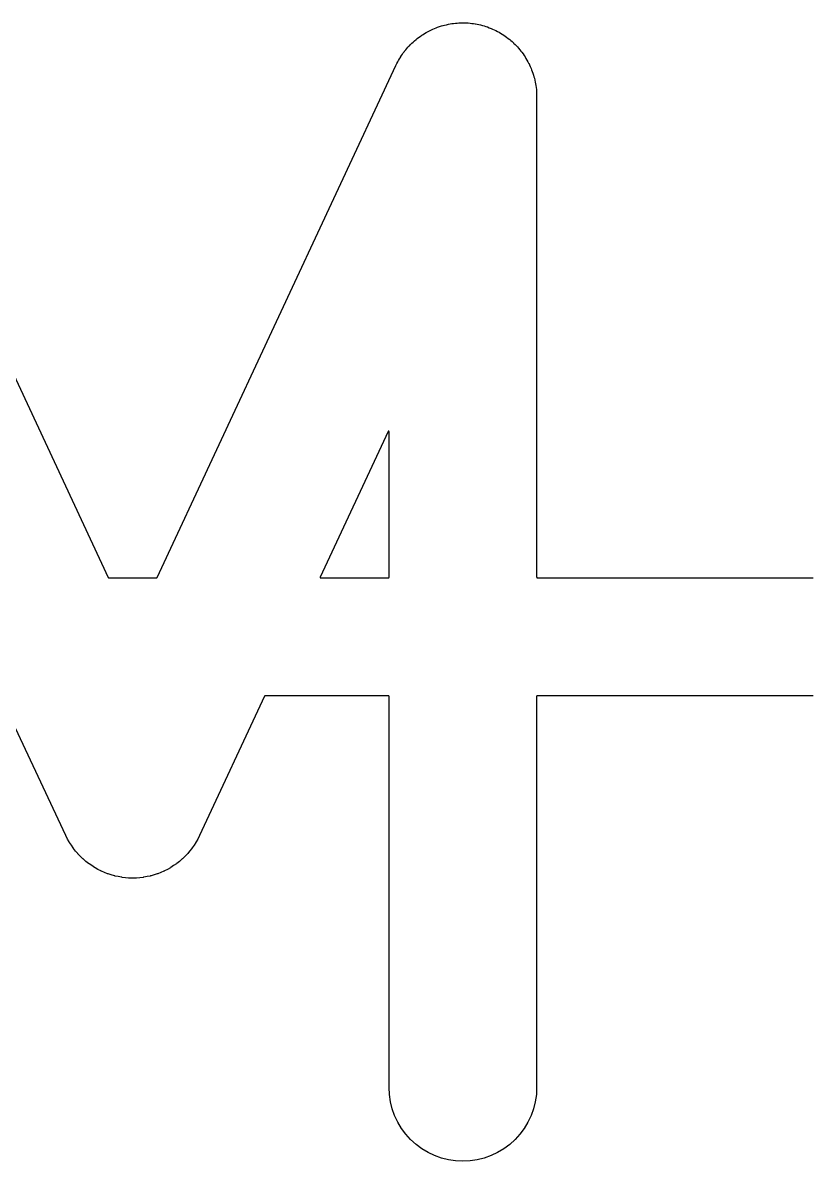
# Model space of a CAD drawing. Header units: metres. Extents: x 89 to 153, y -105 to 4.
# Drawn here: x 108.385 to 109.178, y -103.129 to -101.98 of the extents above; entities that cross this region are included whole.
import ezdxf

# ---------------------------------------------------------------- set-up
doc = ezdxf.new("R2010")
doc.units = ezdxf.units.M

msp = doc.modelspace()

# ---------------------------------------------------------------- linework, layer by layer
for points in [[(108.2297, -102.0233), (108.4709, -102.5402), (108.4709, -102.5402), (108.4709, -102.5402), (108.4709, -102.5402), (108.4709, -102.5402), (108.4709, -102.5402), (108.4709, -102.5402), (108.4709, -102.5402), (108.4709, -102.5402), (108.4709, -102.5402), (108.4709, -102.5402), (108.4709, -102.5403), (108.4709, -102.5403), (108.4709, -102.5403), (108.471, -102.5403), (108.471, -102.5403), (108.471, -102.5403), (108.471, -102.5403), (108.471, -102.5403), (108.471, -102.5403), (108.471, -102.5403), (108.471, -102.5403), (108.471, -102.5403), (108.471, -102.5403), (108.471, -102.5403), (108.471, -102.5403), (108.471, -102.5403), (108.471, -102.5403), (108.471, -102.5403), (108.471, -102.5404), (108.471, -102.5404), (108.471, -102.5404), (108.4711, -102.5404), (108.4711, -102.5404), (108.4711, -102.5404), (108.4711, -102.5404), (108.4711, -102.5404), (108.4711, -102.5404), (108.4711, -102.5404), (108.4711, -102.5404), (108.4711, -102.5404), (108.4711, -102.5404), (108.4711, -102.5404), (108.4711, -102.5404), (108.4711, -102.5404), (108.4711, -102.5404), (108.4711, -102.5404), (108.4712, -102.5404), (108.4712, -102.5404), (108.4712, -102.5404), (108.4712, -102.5404), (108.4712, -102.5404), (108.4712, -102.5404), (108.4712, -102.5404), (108.4712, -102.5405), (108.4712, -102.5405), (108.4712, -102.5405), (108.4712, -102.5405), (108.4712, -102.5405), (108.4712, -102.5405), (108.4713, -102.5405), (108.4713, -102.5405), (108.4713, -102.5405), (108.4713, -102.5405), (108.4713, -102.5405), (108.4713, -102.5405), (108.4713, -102.5405), (108.4713, -102.5405), (108.4713, -102.5405), (108.4713, -102.5405), (108.4713, -102.5405), (108.4713, -102.5405), (108.4713, -102.5405), (108.4714, -102.5405), (108.5196, -102.5405), (108.5196, -102.5405), (108.5196, -102.5405), (108.5196, -102.5405), (108.5196, -102.5405), (108.5196, -102.5405), (108.5196, -102.5405), (108.5196, -102.5405), (108.5197, -102.5405), (108.5197, -102.5405), (108.5197, -102.5405), (108.5197, -102.5405), (108.5197, -102.5405), (108.5197, -102.5405), (108.5197, -102.5405), (108.5197, -102.5405), (108.5197, -102.5405), (108.5197, -102.5405), (108.5197, -102.5405), (108.5197, -102.5405), (108.5198, -102.5404), (108.5198, -102.5404), (108.5198, -102.5404), (108.5198, -102.5404), (108.5198, -102.5404), (108.5198, -102.5404), (108.5198, -102.5404), (108.5198, -102.5404), (108.5198, -102.5404), (108.5198, -102.5404), (108.5198, -102.5404), (108.5198, -102.5404), (108.5198, -102.5404), (108.5198, -102.5404), (108.5198, -102.5404), (108.5199, -102.5404), (108.5199, -102.5404), (108.5199, -102.5404), (108.5199, -102.5404), (108.5199, -102.5404), (108.5199, -102.5404), (108.5199, -102.5404), (108.5199, -102.5404), (108.5199, -102.5404), (108.5199, -102.5404), (108.5199, -102.5403), (108.5199, -102.5403), (108.5199, -102.5403), (108.5199, -102.5403), (108.5199, -102.5403), (108.52, -102.5403), (108.52, -102.5403), (108.52, -102.5403), (108.52, -102.5403), (108.52, -102.5403), (108.52, -102.5403), (108.52, -102.5403), (108.52, -102.5403), (108.52, -102.5403), (108.52, -102.5403), (108.52, -102.5403), (108.52, -102.5403), (108.52, -102.5403), (108.52, -102.5402), (108.52, -102.5402), (108.52, -102.5402), (108.52, -102.5402), (108.52, -102.5402), (108.52, -102.5402), (108.52, -102.5402), (108.52, -102.5402), (108.52, -102.5402), (108.52, -102.5402), (108.5201, -102.5402), (108.7613, -102.0233), (108.7622, -102.0215), (108.7622, -102.0215), (108.7622, -102.0215), (108.7622, -102.0215), (108.7622, -102.0215), (108.7622, -102.0215), (108.7622, -102.0215), (108.7631, -102.0197), (108.7639, -102.0183), (108.7639, -102.0183), (108.7639, -102.0183), (108.7639, -102.0183), (108.7639, -102.0183), (108.7639, -102.0183), (108.7639, -102.0183), (108.7639, -102.0183), (108.7647, -102.0168), (108.7658, -102.0152), (108.7658, -102.0151), (108.7658, -102.0151), (108.7658, -102.0151), (108.7658, -102.0151), (108.7658, -102.0151), (108.7658, -102.0151), (108.7668, -102.0134), (108.7678, -102.0121), (108.7678, -102.0121), (108.7678, -102.0121), (108.7678, -102.0121), (108.7678, -102.0121), (108.7678, -102.0121), (108.7678, -102.0121), (108.7678, -102.0121), (108.7687, -102.0107), (108.77, -102.0092), (108.77, -102.0092), (108.77, -102.0092), (108.77, -102.0092), (108.77, -102.0092), (108.77, -102.0092), (108.77, -102.0091), (108.7712, -102.0075), (108.7723, -102.0063), (108.7723, -102.0063), (108.7723, -102.0063), (108.7723, -102.0063), (108.7723, -102.0063), (108.7723, -102.0063), (108.7723, -102.0063), (108.7723, -102.0063), (108.7733, -102.005), (108.7747, -102.0036), (108.7747, -102.0036), (108.7747, -102.0036), (108.7747, -102.0036), (108.7747, -102.0036), (108.7747, -102.0036), (108.7748, -102.0036), (108.7761, -102.0021), (108.7773, -102.001), (108.7773, -102.001), (108.7773, -102.001), (108.7773, -102.001), (108.7773, -102.001), (108.7773, -102.001), (108.7773, -102.001), (108.7773, -102.001), (108.7785, -101.9998), (108.78, -101.9986), (108.78, -101.9986), (108.78, -101.9986), (108.78, -101.9986), (108.78, -101.9986), (108.78, -101.9986), (108.78, -101.9986), (108.7815, -101.9972), (108.7828, -101.9962), (108.7828, -101.9962), (108.7828, -101.9962), (108.7828, -101.9962), (108.7828, -101.9962), (108.7828, -101.9962), (108.7828, -101.9962), (108.7828, -101.9962), (108.7841, -101.9952), (108.7858, -101.9941), (108.7858, -101.9941), (108.7858, -101.9941), (108.7858, -101.994), (108.7858, -101.994), (108.7858, -101.994), (108.7858, -101.994), (108.7874, -101.9928), (108.7888, -101.992), (108.7888, -101.992), (108.7888, -101.992), (108.7888, -101.992), (108.7888, -101.992), (108.7888, -101.992), (108.7888, -101.992), (108.7888, -101.992), (108.7902, -101.9911), (108.7919, -101.9901), (108.7919, -101.9901), (108.7919, -101.9901), (108.7919, -101.9901), (108.7919, -101.9901), (108.7919, -101.9901), (108.7919, -101.9901), (108.7937, -101.9891), (108.7951, -101.9884), (108.7951, -101.9884), (108.7951, -101.9884), (108.7952, -101.9884), (108.7952, -101.9884), (108.7952, -101.9884), (108.7952, -101.9884), (108.7952, -101.9884), (108.7966, -101.9876), (108.7984, -101.9868), (108.7985, -101.9868), (108.7985, -101.9868), (108.7985, -101.9868), (108.7985, -101.9868), (108.7985, -101.9868), (108.7985, -101.9868), (108.8003, -101.986), (108.8018, -101.9854), (108.8018, -101.9854), (108.8018, -101.9854), (108.8018, -101.9854), (108.8018, -101.9854), (108.8018, -101.9854), (108.8018, -101.9854), (108.8018, -101.9854), (108.8033, -101.9848), (108.8053, -101.9842), (108.8053, -101.9842), (108.8053, -101.9842), (108.8053, -101.9842), (108.8053, -101.9842), (108.8053, -101.9842), (108.8053, -101.9842), (108.8072, -101.9835), (108.8087, -101.9831), (108.8088, -101.9831), (108.8088, -101.9831), (108.8088, -101.9831), (108.8088, -101.9831), (108.8088, -101.9831), (108.8088, -101.9831), (108.8088, -101.9831), (108.8103, -101.9826), (108.8123, -101.9822), (108.8123, -101.9822), (108.8123, -101.9822), (108.8123, -101.9822), (108.8123, -101.9822), (108.8123, -101.9822), (108.8123, -101.9822), (108.8143, -101.9817), (108.8159, -101.9815), (108.8159, -101.9815), (108.8159, -101.9815), (108.8159, -101.9815), (108.8159, -101.9815), (108.8159, -101.9815), (108.8159, -101.9815), (108.8159, -101.9815), (108.8175, -101.9811), (108.8195, -101.9809), (108.8195, -101.9809), (108.8195, -101.9809), (108.8195, -101.9809), (108.8195, -101.9809), (108.8195, -101.9809), (108.8195, -101.9809), (108.8215, -101.9806), (108.8231, -101.9806), (108.8231, -101.9806), (108.8231, -101.9806), (108.8231, -101.9806), (108.8231, -101.9806), (108.8231, -101.9806), (108.8231, -101.9806), (108.8232, -101.9806), (108.8248, -101.9804), (108.8268, -101.9804), (108.8268, -101.9804), (108.8268, -101.9804), (108.8268, -101.9804), (108.8268, -101.9804), (108.8268, -101.9804), (108.8268, -101.9804), (108.8288, -101.9803), (108.8304, -101.9804), (108.8304, -101.9804), (108.8304, -101.9804), (108.8304, -101.9804), (108.8304, -101.9804), (108.8305, -101.9804), (108.8305, -101.9804), (108.8305, -101.9804), (108.8321, -101.9804), (108.8341, -101.9805), (108.8341, -101.9805), (108.8341, -101.9805), (108.8341, -101.9805), (108.8341, -101.9805), (108.8341, -101.9805), (108.8341, -101.9805), (108.8361, -101.9806), (108.8377, -101.9809), (108.8377, -101.9809), (108.8377, -101.9809), (108.8377, -101.9809), (108.8377, -101.9809), (108.8377, -101.9809), (108.8377, -101.9809), (108.8377, -101.9809), (108.8394, -101.981), (108.8413, -101.9814), (108.8413, -101.9814), (108.8413, -101.9814), (108.8414, -101.9814), (108.8414, -101.9814), (108.8414, -101.9814), (108.8414, -101.9814), (108.8434, -101.9817), (108.8449, -101.9821), (108.8449, -101.9821), (108.8449, -101.9821), (108.8449, -101.9821), (108.8449, -101.9821), (108.8449, -101.9821), (108.8449, -101.9821), (108.845, -101.9821), (108.8465, -101.9824), (108.8485, -101.983), (108.8485, -101.983), (108.8485, -101.983), (108.8485, -101.983), (108.8485, -101.983), (108.8485, -101.983), (108.8485, -101.983), (108.8504, -101.9835), (108.852, -101.984), (108.852, -101.984), (108.852, -101.984), (108.852, -101.984), (108.852, -101.984), (108.852, -101.984), (108.852, -101.984), (108.852, -101.984), (108.8536, -101.9845), (108.8554, -101.9853), (108.8554, -101.9853), (108.8554, -101.9853), (108.8554, -101.9853), (108.8554, -101.9853), (108.8554, -101.9853), (108.8554, -101.9853), (108.8573, -101.986), (108.8588, -101.9867), (108.8588, -101.9867), (108.8588, -101.9867), (108.8588, -101.9867), (108.8588, -101.9867), (108.8588, -101.9867), (108.8588, -101.9867), (108.8588, -101.9867), (108.8603, -101.9873), (108.8621, -101.9882), (108.8621, -101.9882), (108.8621, -101.9882), (108.8621, -101.9882), (108.8621, -101.9882), (108.8621, -101.9882), (108.8621, -101.9882), (108.8639, -101.9891), (108.8653, -101.9899), (108.8653, -101.9899), (108.8653, -101.9899), (108.8654, -101.9899), (108.8654, -101.9899), (108.8654, -101.9899), (108.8654, -101.9899), (108.8654, -101.9899), (108.8668, -101.9907), (108.8685, -101.9918), (108.8685, -101.9918), (108.8685, -101.9918), (108.8685, -101.9918), (108.8685, -101.9918), (108.8685, -101.9918), (108.8685, -101.9918), (108.8702, -101.9928), (108.8715, -101.9938), (108.8715, -101.9938), (108.8715, -101.9938), (108.8715, -101.9938), (108.8715, -101.9938), (108.8715, -101.9938), (108.8715, -101.9938), (108.8715, -101.9938), (108.8729, -101.9947), (108.8745, -101.996), (108.8745, -101.996), (108.8745, -101.996), (108.8745, -101.996), (108.8745, -101.996), (108.8745, -101.996), (108.8745, -101.996), (108.8761, -101.9972), (108.8773, -101.9983), (108.8773, -101.9983), (108.8773, -101.9983), (108.8773, -101.9983), (108.8773, -101.9983), (108.8773, -101.9983), (108.8773, -101.9983), (108.8773, -101.9983), (108.8786, -101.9993), (108.88, -102.0007), (108.88, -102.0008), (108.88, -102.0008), (108.88, -102.0008), (108.88, -102.0008), (108.88, -102.0008), (108.88, -102.0008), (108.8815, -102.0021), (108.8826, -102.0033), (108.8826, -102.0033), (108.8826, -102.0033), (108.8826, -102.0033), (108.8826, -102.0033), (108.8826, -102.0033), (108.8826, -102.0033), (108.8826, -102.0033), (108.8838, -102.0045), (108.8851, -102.006), (108.8851, -102.006), (108.8851, -102.006), (108.8851, -102.006), (108.8851, -102.006), (108.8851, -102.006), (108.8851, -102.006), (108.8864, -102.0075), (108.8874, -102.0088), (108.8874, -102.0088), (108.8874, -102.0088), (108.8874, -102.0088), (108.8874, -102.0088), (108.8874, -102.0089), (108.8874, -102.0089), (108.8874, -102.0089), (108.8884, -102.0101), (108.8896, -102.0118), (108.8896, -102.0118), (108.8896, -102.0118), (108.8896, -102.0118), (108.8896, -102.0118), (108.8896, -102.0118), (108.8896, -102.0118), (108.8908, -102.0134), (108.8916, -102.0148), (108.8916, -102.0148), (108.8916, -102.0148), (108.8916, -102.0148), (108.8916, -102.0148), (108.8916, -102.0148), (108.8916, -102.0148), (108.8916, -102.0148), (108.8925, -102.0162), (108.8935, -102.0179), (108.8935, -102.0179), (108.8935, -102.0179), (108.8935, -102.0179), (108.8935, -102.018), (108.8935, -102.018), (108.8935, -102.018), (108.8945, -102.0197), (108.8952, -102.0212), (108.8952, -102.0212), (108.8952, -102.0212), (108.8952, -102.0212), (108.8952, -102.0212), (108.8952, -102.0212), (108.8952, -102.0212), (108.8953, -102.0212), (108.896, -102.0226), (108.8968, -102.0245), (108.8968, -102.0245), (108.8968, -102.0245), (108.8968, -102.0245), (108.8968, -102.0245), (108.8968, -102.0245), (108.8968, -102.0245), (108.8977, -102.0263), (108.8982, -102.0278), (108.8982, -102.0278), (108.8982, -102.0278), (108.8982, -102.0278), (108.8982, -102.0278), (108.8982, -102.0278), (108.8982, -102.0278), (108.8982, -102.0278), (108.8989, -102.0293), (108.8995, -102.0313), (108.8995, -102.0313), (108.8995, -102.0313), (108.8995, -102.0313), (108.8995, -102.0313), (108.8995, -102.0313), (108.8995, -102.0313), (108.9001, -102.0332), (108.9005, -102.0348), (108.9005, -102.0348), (108.9005, -102.0348), (108.9005, -102.0348), (108.9005, -102.0348), (108.9005, -102.0348), (108.9005, -102.0348), (108.9005, -102.0348), (108.901, -102.0363), (108.9014, -102.0383), (108.9014, -102.0383), (108.9014, -102.0383), (108.9014, -102.0383), (108.9014, -102.0383), (108.9014, -102.0383), (108.9014, -102.0383), (108.9019, -102.0403), (108.9022, -102.0419), (108.9022, -102.0419), (108.9022, -102.0419), (108.9022, -102.0419), (108.9022, -102.0419), (108.9022, -102.0419), (108.9022, -102.0419), (108.9022, -102.0419), (108.9025, -102.0435), (108.9027, -102.0455), (108.9027, -102.0455), (108.9027, -102.0455), (108.9027, -102.0455), (108.9027, -102.0455), (108.9027, -102.0455), (108.9027, -102.0455), (108.903, -102.0475), (108.9031, -102.0491), (108.9031, -102.0491), (108.9031, -102.0491), (108.9031, -102.0491), (108.9031, -102.0491), (108.9031, -102.0492), (108.9031, -102.0492), (108.9031, -102.0492), (108.9032, -102.0508), (108.9032, -102.0528), (108.9032, -102.0528), (108.9032, -102.0528), (108.9032, -102.0528), (108.9032, -102.0528), (108.9032, -102.0528), (108.9032, -102.0528), (108.9033, -102.0548), (108.9033, -102.54), (108.9033, -102.54), (108.9033, -102.54), (108.9033, -102.54), (108.9033, -102.54), (108.9033, -102.54), (108.9033, -102.54), (108.9033, -102.54), (108.9034, -102.54), (108.9034, -102.54), (108.9034, -102.54), (108.9034, -102.5401), (108.9034, -102.5401), (108.9034, -102.5401), (108.9034, -102.5401), (108.9034, -102.5401), (108.9034, -102.5401), (108.9034, -102.5401), (108.9034, -102.5401), (108.9034, -102.5401), (108.9034, -102.5401), (108.9034, -102.5401), (108.9034, -102.5401), (108.9034, -102.5401), (108.9034, -102.5402), (108.9034, -102.5402), (108.9034, -102.5402), (108.9034, -102.5402), (108.9034, -102.5402), (108.9034, -102.5402), (108.9034, -102.5402), (108.9034, -102.5402), (108.9034, -102.5402), (108.9034, -102.5402), (108.9034, -102.5402), (108.9034, -102.5402), (108.9034, -102.5402), (108.9034, -102.5402), (108.9034, -102.5403), (108.9034, -102.5403), (108.9034, -102.5403), (108.9035, -102.5403), (108.9035, -102.5403), (108.9035, -102.5403), (108.9035, -102.5403), (108.9035, -102.5403), (108.9035, -102.5403), (108.9035, -102.5403), (108.9035, -102.5403), (108.9035, -102.5403), (108.9035, -102.5403), (108.9035, -102.5403), (108.9035, -102.5403), (108.9035, -102.5403), (108.9035, -102.5404), (108.9035, -102.5404), (108.9035, -102.5404), (108.9035, -102.5404), (108.9035, -102.5404), (108.9036, -102.5404), (108.9036, -102.5404), (108.9036, -102.5404), (108.9036, -102.5404), (108.9036, -102.5404), (108.9036, -102.5404), (108.9036, -102.5404), (108.9036, -102.5404), (108.9036, -102.5404), (108.9036, -102.5404), (108.9036, -102.5404), (108.9036, -102.5404), (108.9036, -102.5404), (108.9037, -102.5404), (108.9037, -102.5404), (108.9037, -102.5404), (108.9037, -102.5404), (108.9037, -102.5404), (108.9037, -102.5404), (108.9037, -102.5404), (108.9037, -102.5404), (108.9037, -102.5405), (108.9037, -102.5405), (108.9037, -102.5405), (108.9037, -102.5405), (108.9037, -102.5405), (108.9037, -102.5405), (108.9038, -102.5405), (108.9038, -102.5405), (108.9038, -102.5405), (108.9038, -102.5405), (108.9038, -102.5405), (108.9038, -102.5405), (108.9038, -102.5405), (108.9038, -102.5405), (108.9038, -102.5405), (108.9038, -102.5405), (108.9038, -102.5405), (108.9038, -102.5405), (109.1823, -102.5405)], [(108.7543, -102.393), (108.7543, -102.393), (108.7543, -102.393), (108.7543, -102.393), (108.7543, -102.393), (108.7543, -102.393), (108.7543, -102.393), (108.7543, -102.393), (108.7543, -102.393), (108.7543, -102.393), (108.7543, -102.393), (108.7543, -102.393), (108.7543, -102.393), (108.7543, -102.3929), (108.7543, -102.3929), (108.7543, -102.3929), (108.7543, -102.3929), (108.7543, -102.3929), (108.7543, -102.3929), (108.7542, -102.3929), (108.7542, -102.3929), (108.7542, -102.3929), (108.7542, -102.3929), (108.7542, -102.3929), (108.7542, -102.3929), (108.7542, -102.3929), (108.7542, -102.3928), (108.7542, -102.3928), (108.7542, -102.3928), (108.7542, -102.3928), (108.7542, -102.3928), (108.7542, -102.3928), (108.7542, -102.3928), (108.7542, -102.3928), (108.7542, -102.3928), (108.7542, -102.3928), (108.7542, -102.3928), (108.7542, -102.3928), (108.7542, -102.3928), (108.7542, -102.3928), (108.7542, -102.3928), (108.7542, -102.3927), (108.7542, -102.3927), (108.7542, -102.3927), (108.7541, -102.3927), (108.7541, -102.3927), (108.7541, -102.3927), (108.7541, -102.3927), (108.7541, -102.3927), (108.7541, -102.3927), (108.7541, -102.3927), (108.7541, -102.3927), (108.7541, -102.3927), (108.7541, -102.3927), (108.7541, -102.3927), (108.7541, -102.3927), (108.7541, -102.3927), (108.7541, -102.3927), (108.7541, -102.3927), (108.7541, -102.3926), (108.7541, -102.3926), (108.754, -102.3926), (108.754, -102.3926), (108.754, -102.3926), (108.754, -102.3926), (108.754, -102.3926), (108.754, -102.3926), (108.754, -102.3926), (108.754, -102.3926), (108.754, -102.3926), (108.754, -102.3926), (108.754, -102.3926), (108.754, -102.3926), (108.754, -102.3926), (108.7539, -102.3926), (108.7539, -102.3926), (108.7539, -102.3926), (108.7539, -102.3926), (108.7539, -102.3926), (108.7539, -102.3926), (108.7539, -102.3926), (108.7539, -102.3926), (108.7539, -102.3926), (108.7539, -102.3926), (108.7539, -102.3926), (108.7539, -102.3926), (108.7539, -102.3926), (108.7539, -102.3926), (108.7538, -102.3926), (108.7538, -102.3926), (108.7538, -102.3926), (108.7538, -102.3926), (108.7538, -102.3926), (108.7538, -102.3926), (108.7538, -102.3926), (108.7538, -102.3926), (108.7538, -102.3926), (108.7538, -102.3926), (108.7538, -102.3926), (108.7538, -102.3926), (108.7537, -102.3926), (108.7537, -102.3926), (108.7537, -102.3926), (108.7537, -102.3926), (108.7537, -102.3926), (108.7537, -102.3926), (108.7537, -102.3926), (108.7537, -102.3926), (108.7537, -102.3926), (108.7537, -102.3926), (108.7537, -102.3926), (108.7537, -102.3926), (108.7537, -102.3926), (108.7536, -102.3926), (108.7536, -102.3926), (108.7536, -102.3926), (108.7536, -102.3926), (108.7536, -102.3926), (108.7536, -102.3926), (108.7536, -102.3926), (108.7536, -102.3926), (108.7536, -102.3926), (108.7536, -102.3926), (108.7536, -102.3926), (108.7536, -102.3926), (108.7536, -102.3926), (108.7536, -102.3926), (108.7535, -102.3926), (108.7535, -102.3926), (108.7535, -102.3926), (108.7535, -102.3926), (108.7535, -102.3926), (108.7535, -102.3926), (108.7535, -102.3926), (108.7535, -102.3926), (108.7535, -102.3926), (108.7535, -102.3927), (108.7535, -102.3927), (108.7535, -102.3927), (108.7535, -102.3927), (108.7534, -102.3927), (108.7534, -102.3927), (108.7534, -102.3927), (108.7534, -102.3927), (108.7534, -102.3927), (108.7534, -102.3927), (108.7534, -102.3927), (108.7534, -102.3927), (108.7534, -102.3927), (108.7534, -102.3927), (108.7534, -102.3927), (108.7534, -102.3927), (108.7534, -102.3927), (108.7534, -102.3927), (108.7534, -102.3928), (108.7534, -102.3928), (108.7534, -102.3928), (108.7534, -102.3928), (108.7534, -102.3928), (108.7534, -102.3928), (108.7533, -102.3928), (108.7533, -102.3928), (108.7533, -102.3928), (108.7533, -102.3928), (108.7533, -102.3928), (108.7533, -102.3928), (108.7533, -102.3928), (108.7533, -102.3928), (108.7533, -102.3928), (108.6848, -102.5398), (108.6848, -102.5398), (108.6848, -102.5398), (108.6847, -102.5398), (108.6847, -102.5398), (108.6847, -102.5398), (108.6847, -102.5398), (108.6847, -102.5398), (108.6847, -102.5398), (108.6847, -102.5398), (108.6847, -102.5398), (108.6847, -102.5398), (108.6847, -102.5399), (108.6847, -102.5399), (108.6847, -102.5399), (108.6847, -102.5399), (108.6847, -102.5399), (108.6847, -102.5399), (108.6847, -102.5399), (108.6847, -102.5399), (108.6847, -102.5399), (108.6847, -102.5399), (108.6847, -102.5399), (108.6847, -102.5399), (108.6847, -102.54), (108.6847, -102.54), (108.6847, -102.54), (108.6847, -102.54), (108.6847, -102.54), (108.6847, -102.54), (108.6847, -102.54), (108.6847, -102.54), (108.6847, -102.54), (108.6847, -102.54), (108.6847, -102.54), (108.6847, -102.54), (108.6847, -102.5401), (108.6847, -102.5401), (108.6847, -102.5401), (108.6847, -102.5401), (108.6847, -102.5401), (108.6847, -102.5401), (108.6847, -102.5401), (108.6847, -102.5401), (108.6847, -102.5401), (108.6847, -102.5401), (108.6847, -102.5401), (108.6847, -102.5401), (108.6847, -102.5401), (108.6847, -102.5401), (108.6847, -102.5402), (108.6848, -102.5402), (108.6848, -102.5402), (108.6848, -102.5402), (108.6848, -102.5402), (108.6848, -102.5402), (108.6848, -102.5402), (108.6848, -102.5402), (108.6848, -102.5402), (108.6848, -102.5402), (108.6848, -102.5402), (108.6848, -102.5402), (108.6848, -102.5402), (108.6848, -102.5403), (108.6848, -102.5403), (108.6848, -102.5403), (108.6848, -102.5403), (108.6848, -102.5403), (108.6848, -102.5403), (108.6848, -102.5403), (108.6848, -102.5403), (108.6848, -102.5403), (108.6849, -102.5403), (108.6849, -102.5403), (108.6849, -102.5403), (108.6849, -102.5403), (108.6849, -102.5403), (108.6849, -102.5403), (108.6849, -102.5404), (108.6849, -102.5404), (108.6849, -102.5404), (108.6849, -102.5404), (108.6849, -102.5404), (108.6849, -102.5404), (108.6849, -102.5404), (108.6849, -102.5404), (108.6849, -102.5404), (108.6849, -102.5404), (108.6849, -102.5404), (108.685, -102.5404), (108.685, -102.5404), (108.685, -102.5404), (108.685, -102.5404), (108.685, -102.5404), (108.685, -102.5404), (108.685, -102.5404), (108.685, -102.5404), (108.685, -102.5404), (108.685, -102.5404), (108.685, -102.5404), (108.685, -102.5404), (108.6851, -102.5404), (108.6851, -102.5404), (108.6851, -102.5404), (108.6851, -102.5405), (108.6851, -102.5405), (108.6851, -102.5405), (108.6851, -102.5405), (108.6851, -102.5405), (108.6851, -102.5405), (108.6851, -102.5405), (108.6851, -102.5405), (108.6851, -102.5405), (108.6851, -102.5405), (108.6852, -102.5405), (108.6852, -102.5405), (108.6852, -102.5405), (108.6852, -102.5405), (108.6852, -102.5405), (108.6852, -102.5405), (108.6852, -102.5405), (108.6852, -102.5405), (108.7538, -102.5405), (108.7538, -102.5405), (108.7538, -102.5405), (108.7538, -102.5405), (108.7538, -102.5405), (108.7538, -102.5405), (108.7538, -102.5405), (108.7538, -102.5405), (108.7538, -102.5405), (108.7538, -102.5405), (108.7538, -102.5405), (108.7539, -102.5405), (108.7539, -102.5405), (108.7539, -102.5405), (108.7539, -102.5405), (108.7539, -102.5405), (108.7539, -102.5405), (108.7539, -102.5405), (108.7539, -102.5404), (108.7539, -102.5404), (108.7539, -102.5404), (108.7539, -102.5404), (108.7539, -102.5404), (108.754, -102.5404), (108.754, -102.5404), (108.754, -102.5404), (108.754, -102.5404), (108.754, -102.5404), (108.754, -102.5404), (108.754, -102.5404), (108.754, -102.5404), (108.754, -102.5404), (108.754, -102.5404), (108.754, -102.5404), (108.754, -102.5404), (108.754, -102.5404), (108.754, -102.5404), (108.754, -102.5404), (108.7541, -102.5404), (108.7541, -102.5404), (108.7541, -102.5404), (108.7541, -102.5404), (108.7541, -102.5404), (108.7541, -102.5404), (108.7541, -102.5403), (108.7541, -102.5403), (108.7541, -102.5403), (108.7541, -102.5403), (108.7541, -102.5403), (108.7541, -102.5403), (108.7541, -102.5403), (108.7541, -102.5403), (108.7541, -102.5403), (108.7542, -102.5403), (108.7542, -102.5403), (108.7542, -102.5403), (108.7542, -102.5403), (108.7542, -102.5403), (108.7542, -102.5403), (108.7542, -102.5403), (108.7542, -102.5402), (108.7542, -102.5402), (108.7542, -102.5402), (108.7542, -102.5402), (108.7542, -102.5402), (108.7542, -102.5402), (108.7542, -102.5402), (108.7542, -102.5402), (108.7542, -102.5402), (108.7542, -102.5402), (108.7542, -102.5402), (108.7542, -102.5402), (108.7542, -102.5402), (108.7542, -102.5402), (108.7542, -102.5401), (108.7542, -102.5401), (108.7542, -102.5401), (108.7542, -102.5401), (108.7543, -102.5401), (108.7543, -102.5401), (108.7543, -102.5401), (108.7543, -102.5401), (108.7543, -102.5401), (108.7543, -102.5401), (108.7543, -102.5401), (108.7543, -102.5401), (108.7543, -102.5401), (108.7543, -102.54), (108.7543, -102.54), (108.7543, -102.54), (108.7543, -102.54), (108.7543, -102.54), (108.7543, -102.54), (108.7543, -102.54), (108.7543, -102.54), (108.7543, -102.54), (108.7543, -102.54), (108.7543, -102.54), (108.7543, -102.3931), (108.7543, -102.393)], [(109.1823, -102.6595), (108.9038, -102.6595), (108.9038, -102.6595), (108.9038, -102.6595), (108.9038, -102.6595), (108.9038, -102.6595), (108.9038, -102.6595), (108.9038, -102.6595), (108.9038, -102.6595), (108.9038, -102.6595), (108.9038, -102.6595), (108.9038, -102.6595), (108.9038, -102.6595), (108.9037, -102.6595), (108.9037, -102.6595), (108.9037, -102.6595), (108.9037, -102.6595), (108.9037, -102.6595), (108.9037, -102.6595), (108.9037, -102.6596), (108.9037, -102.6596), (108.9037, -102.6596), (108.9037, -102.6596), (108.9037, -102.6596), (108.9037, -102.6596), (108.9037, -102.6596), (108.9037, -102.6596), (108.9036, -102.6596), (108.9036, -102.6596), (108.9036, -102.6596), (108.9036, -102.6596), (108.9036, -102.6596), (108.9036, -102.6596), (108.9036, -102.6596), (108.9036, -102.6596), (108.9036, -102.6596), (108.9036, -102.6596), (108.9036, -102.6596), (108.9036, -102.6596), (108.9036, -102.6596), (108.9035, -102.6596), (108.9035, -102.6596), (108.9035, -102.6596), (108.9035, -102.6596), (108.9035, -102.6596), (108.9035, -102.6597), (108.9035, -102.6597), (108.9035, -102.6597), (108.9035, -102.6597), (108.9035, -102.6597), (108.9035, -102.6597), (108.9035, -102.6597), (108.9035, -102.6597), (108.9035, -102.6597), (108.9035, -102.6597), (108.9035, -102.6597), (108.9035, -102.6597), (108.9035, -102.6597), (108.9034, -102.6597), (108.9034, -102.6597), (108.9034, -102.6597), (108.9034, -102.6598), (108.9034, -102.6598), (108.9034, -102.6598), (108.9034, -102.6598), (108.9034, -102.6598), (108.9034, -102.6598), (108.9034, -102.6598), (108.9034, -102.6598), (108.9034, -102.6598), (108.9034, -102.6598), (108.9034, -102.6598), (108.9034, -102.6598), (108.9034, -102.6598), (108.9034, -102.6598), (108.9034, -102.6599), (108.9034, -102.6599), (108.9034, -102.6599), (108.9034, -102.6599), (108.9034, -102.6599), (108.9034, -102.6599), (108.9034, -102.6599), (108.9034, -102.6599), (108.9034, -102.6599), (108.9034, -102.6599), (108.9034, -102.6599), (108.9034, -102.6599), (108.9034, -102.6599), (108.9034, -102.66), (108.9034, -102.66), (108.9034, -102.66), (108.9033, -102.66), (108.9033, -102.66), (108.9033, -102.66), (108.9033, -102.66), (108.9033, -102.66), (108.9033, -102.66), (108.9033, -102.66), (108.9033, -102.66), (108.9033, -103.0548), (108.903, -103.0621), (108.9019, -103.0694), (108.9001, -103.0765), (108.8977, -103.0833), (108.8945, -103.09), (108.8908, -103.0962), (108.8864, -103.1021), (108.8815, -103.1075), (108.8761, -103.1124), (108.8702, -103.1168), (108.8639, -103.1206), (108.8573, -103.1237), (108.8504, -103.1261), (108.8434, -103.1279), (108.8361, -103.129), (108.8288, -103.1294), (108.8215, -103.129), (108.8143, -103.1279), (108.8072, -103.1261), (108.8003, -103.1237), (108.7937, -103.1206), (108.7874, -103.1168), (108.7815, -103.1124), (108.7761, -103.1075), (108.7712, -103.1021), (108.7668, -103.0962), (108.7631, -103.09), (108.7599, -103.0833), (108.7575, -103.0765), (108.7557, -103.0694), (108.7546, -103.0621), (108.7543, -103.0548), (108.7543, -102.66), (108.7543, -102.66), (108.7543, -102.66), (108.7543, -102.66), (108.7543, -102.66), (108.7543, -102.66), (108.7543, -102.66), (108.7543, -102.66), (108.7543, -102.66), (108.7543, -102.66), (108.7543, -102.66), (108.7543, -102.6599), (108.7543, -102.6599), (108.7543, -102.6599), (108.7543, -102.6599), (108.7543, -102.6599), (108.7543, -102.6599), (108.7543, -102.6599), (108.7543, -102.6599), (108.7543, -102.6599), (108.7542, -102.6599), (108.7542, -102.6599), (108.7542, -102.6599), (108.7542, -102.6599), (108.7542, -102.6598), (108.7542, -102.6598), (108.7542, -102.6598), (108.7542, -102.6598), (108.7542, -102.6598), (108.7542, -102.6598), (108.7542, -102.6598), (108.7542, -102.6598), (108.7542, -102.6598), (108.7542, -102.6598), (108.7542, -102.6598), (108.7542, -102.6598), (108.7542, -102.6598), (108.7542, -102.6598), (108.7542, -102.6597), (108.7542, -102.6597), (108.7542, -102.6597), (108.7542, -102.6597), (108.7542, -102.6597), (108.7542, -102.6597), (108.7542, -102.6597), (108.7541, -102.6597), (108.7541, -102.6597), (108.7541, -102.6597), (108.7541, -102.6597), (108.7541, -102.6597), (108.7541, -102.6597), (108.7541, -102.6597), (108.7541, -102.6597), (108.7541, -102.6597), (108.7541, -102.6596), (108.7541, -102.6596), (108.7541, -102.6596), (108.7541, -102.6596), (108.7541, -102.6596), (108.7541, -102.6596), (108.754, -102.6596), (108.754, -102.6596), (108.754, -102.6596), (108.754, -102.6596), (108.754, -102.6596), (108.754, -102.6596), (108.754, -102.6596), (108.754, -102.6596), (108.754, -102.6596), (108.754, -102.6596), (108.754, -102.6596), (108.754, -102.6596), (108.754, -102.6596), (108.754, -102.6596), (108.754, -102.6596), (108.7539, -102.6596), (108.7539, -102.6596), (108.7539, -102.6596), (108.7539, -102.6596), (108.7539, -102.6596), (108.7539, -102.6595), (108.7539, -102.6595), (108.7539, -102.6595), (108.7539, -102.6595), (108.7539, -102.6595), (108.7539, -102.6595), (108.7539, -102.6595), (108.7538, -102.6595), (108.7538, -102.6595), (108.7538, -102.6595), (108.7538, -102.6595), (108.7538, -102.6595), (108.7538, -102.6595), (108.7538, -102.6595), (108.7538, -102.6595), (108.7538, -102.6595), (108.7538, -102.6595), (108.7538, -102.6595), (108.6292, -102.6595), (108.6292, -102.6595), (108.6292, -102.6595), (108.6292, -102.6595), (108.6292, -102.6595), (108.6291, -102.6595), (108.6291, -102.6595), (108.6291, -102.6595), (108.6291, -102.6595), (108.6291, -102.6595), (108.6291, -102.6595), (108.6291, -102.6595), (108.6291, -102.6595), (108.6291, -102.6595), (108.6291, -102.6595), (108.6291, -102.6595), (108.6291, -102.6595), (108.6291, -102.6595), (108.629, -102.6595), (108.629, -102.6595), (108.629, -102.6596), (108.629, -102.6596), (108.629, -102.6596), (108.629, -102.6596), (108.629, -102.6596), (108.629, -102.6596), (108.629, -102.6596), (108.629, -102.6596), (108.629, -102.6596), (108.629, -102.6596), (108.629, -102.6596), (108.629, -102.6596), (108.6289, -102.6596), (108.6289, -102.6596), (108.6289, -102.6596), (108.6289, -102.6596), (108.6289, -102.6596), (108.6289, -102.6596), (108.6289, -102.6596), (108.6289, -102.6596), (108.6289, -102.6596), (108.6289, -102.6596), (108.6289, -102.6596), (108.6289, -102.6596), (108.6289, -102.6596), (108.6289, -102.6597), (108.6289, -102.6597), (108.6288, -102.6597), (108.6288, -102.6597), (108.6288, -102.6597), (108.6288, -102.6597), (108.6288, -102.6597), (108.6288, -102.6597), (108.6288, -102.6597), (108.6288, -102.6597), (108.6288, -102.6597), (108.6288, -102.6597), (108.6288, -102.6597), (108.6288, -102.6597), (108.6288, -102.6597), (108.6288, -102.6597), (108.6288, -102.6597), (108.6288, -102.6597), (108.6288, -102.6598), (108.6288, -102.6598), (108.6288, -102.6598), (108.6288, -102.6598), (108.6288, -102.6598), (108.6287, -102.6598), (108.6287, -102.6598), (108.6287, -102.6598), (108.6287, -102.6598), (108.6287, -102.6598), (108.6287, -102.6598), (108.563, -102.8006), (108.5629, -102.8009), (108.5628, -102.801), (108.5628, -102.801), (108.5628, -102.801), (108.5628, -102.801), (108.5628, -102.801), (108.5628, -102.801), (108.5628, -102.801), (108.5627, -102.8013), (108.5611, -102.8042), (108.5611, -102.8042), (108.5611, -102.8042), (108.5611, -102.8042), (108.5611, -102.8042), (108.5611, -102.8042), (108.5611, -102.8042), (108.5596, -102.8071), (108.5594, -102.8074), (108.5594, -102.8074), (108.5594, -102.8074), (108.5594, -102.8074), (108.5594, -102.8074), (108.5594, -102.8074), (108.5594, -102.8074), (108.5594, -102.8074), (108.5592, -102.8078), (108.5574, -102.8105), (108.5574, -102.8105), (108.5574, -102.8105), (108.5574, -102.8105), (108.5574, -102.8105), (108.5574, -102.8105), (108.5574, -102.8105), (108.5556, -102.8132), (108.5553, -102.8135), (108.5553, -102.8135), (108.5553, -102.8135), (108.5553, -102.8135), (108.5553, -102.8135), (108.5553, -102.8135), (108.5553, -102.8135), (108.5553, -102.8135), (108.5551, -102.8138), (108.553, -102.8163), (108.553, -102.8163), (108.553, -102.8163), (108.553, -102.8163), (108.553, -102.8163), (108.553, -102.8163), (108.553, -102.8163), (108.551, -102.8189), (108.5507, -102.8191), (108.5507, -102.8191), (108.5507, -102.8191), (108.5507, -102.8191), (108.5507, -102.8191), (108.5507, -102.8192), (108.5507, -102.8192), (108.5507, -102.8192), (108.5504, -102.8194), (108.5481, -102.8217), (108.5481, -102.8217), (108.5481, -102.8217), (108.5481, -102.8217), (108.5481, -102.8217), (108.5481, -102.8217), (108.5481, -102.8217), (108.5458, -102.8241), (108.5455, -102.8243), (108.5455, -102.8243), (108.5455, -102.8243), (108.5455, -102.8243), (108.5455, -102.8243), (108.5455, -102.8243), (108.5455, -102.8243), (108.5455, -102.8243), (108.5452, -102.8246), (108.5427, -102.8267), (108.5427, -102.8267), (108.5427, -102.8267), (108.5427, -102.8267), (108.5427, -102.8267), (108.5427, -102.8267), (108.5427, -102.8267), (108.5402, -102.8287), (108.5399, -102.8289), (108.5399, -102.829), (108.5399, -102.829), (108.5399, -102.829), (108.5399, -102.829), (108.5399, -102.829), (108.5399, -102.829), (108.5398, -102.829), (108.5396, -102.8292), (108.5368, -102.831), (108.5368, -102.831), (108.5368, -102.831), (108.5368, -102.831), (108.5368, -102.831), (108.5368, -102.831), (108.5368, -102.831), (108.5341, -102.8328), (108.5338, -102.833), (108.5338, -102.833), (108.5338, -102.833), (108.5338, -102.833), (108.5338, -102.833), (108.5338, -102.833), (108.5338, -102.833), (108.5338, -102.833), (108.5335, -102.8332), (108.5306, -102.8348), (108.5306, -102.8348), (108.5306, -102.8348), (108.5306, -102.8348), (108.5306, -102.8348), (108.5306, -102.8348), (108.5306, -102.8348), (108.5277, -102.8363), (108.5274, -102.8365), (108.5273, -102.8365), (108.5273, -102.8365), (108.5273, -102.8365), (108.5273, -102.8365), (108.5273, -102.8365), (108.5273, -102.8365), (108.5273, -102.8365), (108.527, -102.8366), (108.524, -102.8379), (108.524, -102.8379), (108.524, -102.8379), (108.524, -102.8379), (108.524, -102.8379), (108.524, -102.8379), (108.524, -102.8379), (108.5209, -102.8392), (108.5206, -102.8393), (108.5206, -102.8393), (108.5206, -102.8393), (108.5206, -102.8393), (108.5206, -102.8393), (108.5206, -102.8393), (108.5206, -102.8393), (108.5206, -102.8393), (108.5202, -102.8394), (108.5171, -102.8403), (108.5171, -102.8403), (108.5171, -102.8403), (108.5171, -102.8403), (108.5171, -102.8403), (108.5171, -102.8403), (108.5171, -102.8403), (108.514, -102.8413), (108.5136, -102.8414), (108.5136, -102.8414), (108.5136, -102.8414), (108.5136, -102.8414), (108.5136, -102.8414), (108.5136, -102.8414), (108.5136, -102.8414), (108.5136, -102.8414), (108.5132, -102.8415), (108.51, -102.8421), (108.51, -102.8421), (108.51, -102.8421), (108.51, -102.8421), (108.51, -102.8421), (108.51, -102.8421), (108.51, -102.8421), (108.5068, -102.8428), (108.5064, -102.8428), (108.5064, -102.8428), (108.5064, -102.8428), (108.5064, -102.8428), (108.5064, -102.8428), (108.5064, -102.8428), (108.5064, -102.8428), (108.5064, -102.8428), (108.506, -102.8429), (108.5028, -102.8432), (108.5028, -102.8432), (108.5028, -102.8432), (108.5028, -102.8432), (108.5028, -102.8432), (108.5028, -102.8432), (108.5028, -102.8432), (108.4995, -102.8435), (108.4992, -102.8435), (108.4991, -102.8435), (108.4991, -102.8435), (108.4991, -102.8435), (108.4991, -102.8435), (108.4991, -102.8435), (108.4991, -102.8435), (108.4991, -102.8435), (108.4987, -102.8436), (108.4955, -102.8436), (108.4955, -102.8436), (108.4955, -102.8436), (108.4955, -102.8436), (108.4955, -102.8436), (108.4955, -102.8436), (108.4955, -102.8436), (108.4922, -102.8436), (108.4918, -102.8435), (108.4918, -102.8435), (108.4918, -102.8435), (108.4918, -102.8435), (108.4918, -102.8435), (108.4918, -102.8435), (108.4918, -102.8435), (108.4918, -102.8435), (108.4914, -102.8435), (108.4882, -102.8432), (108.4882, -102.8432), (108.4882, -102.8432), (108.4882, -102.8432), (108.4882, -102.8432), (108.4882, -102.8432), (108.4882, -102.8432), (108.4849, -102.8429), (108.4846, -102.8428), (108.4846, -102.8428), (108.4846, -102.8428), (108.4845, -102.8428), (108.4845, -102.8428), (108.4845, -102.8428), (108.4845, -102.8428), (108.4845, -102.8428), (108.4842, -102.8428), (108.481, -102.8421), (108.481, -102.8421), (108.481, -102.8421), (108.481, -102.8421), (108.481, -102.8421), (108.481, -102.8421), (108.4809, -102.8421), (108.4777, -102.8415), (108.4774, -102.8414), (108.4774, -102.8414), (108.4774, -102.8414), (108.4774, -102.8414), (108.4774, -102.8414), (108.4774, -102.8414), (108.4774, -102.8414), (108.4773, -102.8414), (108.477, -102.8413), (108.4739, -102.8403), (108.4739, -102.8403), (108.4739, -102.8403), (108.4739, -102.8403), (108.4739, -102.8403), (108.4739, -102.8403), (108.4739, -102.8403), (108.4707, -102.8394), (108.4704, -102.8393), (108.4704, -102.8393), (108.4704, -102.8393), (108.4704, -102.8393), (108.4704, -102.8393), (108.4704, -102.8393), (108.4704, -102.8393), (108.4704, -102.8393), (108.47, -102.8392), (108.467, -102.8379), (108.467, -102.8379), (108.467, -102.8379), (108.467, -102.8379), (108.467, -102.8379), (108.467, -102.8379), (108.467, -102.8379), (108.464, -102.8366), (108.4636, -102.8365), (108.4636, -102.8365), (108.4636, -102.8365), (108.4636, -102.8365), (108.4636, -102.8365), (108.4636, -102.8365), (108.4636, -102.8365), (108.4636, -102.8365), (108.4633, -102.8363), (108.4604, -102.8348), (108.4604, -102.8348), (108.4604, -102.8348), (108.4604, -102.8348), (108.4604, -102.8348), (108.4604, -102.8348), (108.4604, -102.8348), (108.4575, -102.8332), (108.4572, -102.833), (108.4572, -102.833), (108.4572, -102.833), (108.4572, -102.833), (108.4572, -102.833), (108.4572, -102.833), (108.4572, -102.833), (108.4571, -102.833), (108.4568, -102.8328), (108.4541, -102.831), (108.4541, -102.831), (108.4541, -102.831), (108.4541, -102.831), (108.4541, -102.831), (108.4541, -102.831), (108.4541, -102.831), (108.4514, -102.8292), (108.4511, -102.829), (108.4511, -102.829), (108.4511, -102.829), (108.4511, -102.829), (108.4511, -102.829), (108.4511, -102.829), (108.4511, -102.829), (108.4511, -102.8289), (108.4508, -102.8287), (108.4482, -102.8267), (108.4482, -102.8267), (108.4482, -102.8267), (108.4482, -102.8267), (108.4482, -102.8267), (108.4482, -102.8267), (108.4482, -102.8267), (108.4457, -102.8246), (108.4454, -102.8243), (108.4454, -102.8243), (108.4454, -102.8243), (108.4454, -102.8243), (108.4454, -102.8243), (108.4454, -102.8243), (108.4454, -102.8243), (108.4454, -102.8243), (108.4451, -102.8241), (108.4428, -102.8217), (108.4428, -102.8217), (108.4428, -102.8217), (108.4428, -102.8217), (108.4428, -102.8217), (108.4428, -102.8217), (108.4428, -102.8217), (108.4405, -102.8194), (108.4403, -102.8192), (108.4403, -102.8192), (108.4403, -102.8192), (108.4403, -102.8191), (108.4403, -102.8191), (108.4403, -102.8191), (108.4403, -102.8191), (108.4402, -102.8191), (108.44, -102.8189), (108.4379, -102.8163), (108.4379, -102.8163), (108.4379, -102.8163), (108.4379, -102.8163), (108.4379, -102.8163), (108.4379, -102.8163), (108.4379, -102.8163), (108.4358, -102.8138), (108.4356, -102.8135), (108.4356, -102.8135), (108.4356, -102.8135), (108.4356, -102.8135), (108.4356, -102.8135), (108.4356, -102.8135), (108.4356, -102.8135), (108.4356, -102.8135), (108.4354, -102.8132), (108.4336, -102.8105), (108.4336, -102.8105), (108.4336, -102.8105), (108.4336, -102.8105), (108.4336, -102.8105), (108.4336, -102.8105), (108.4336, -102.8105), (108.4317, -102.8078), (108.4316, -102.8074), (108.4316, -102.8074), (108.4316, -102.8074), (108.4316, -102.8074), (108.4316, -102.8074), (108.4316, -102.8074), (108.4316, -102.8074), (108.4315, -102.8074), (108.4313, -102.8071), (108.4298, -102.8042), (108.4298, -102.8042), (108.4298, -102.8042), (108.4298, -102.8042), (108.4298, -102.8042), (108.4298, -102.8042), (108.4298, -102.8042), (108.4283, -102.8013), (108.4281, -102.801), (108.4281, -102.801), (108.4281, -102.801), (108.4281, -102.801), (108.4281, -102.801), (108.4281, -102.801), (108.4281, -102.801), (108.4281, -102.8009), (108.4279, -102.8006), (108.3622, -102.6598)]]:
    msp.add_lwpolyline(points)

doc.saveas('drawing.dxf')
